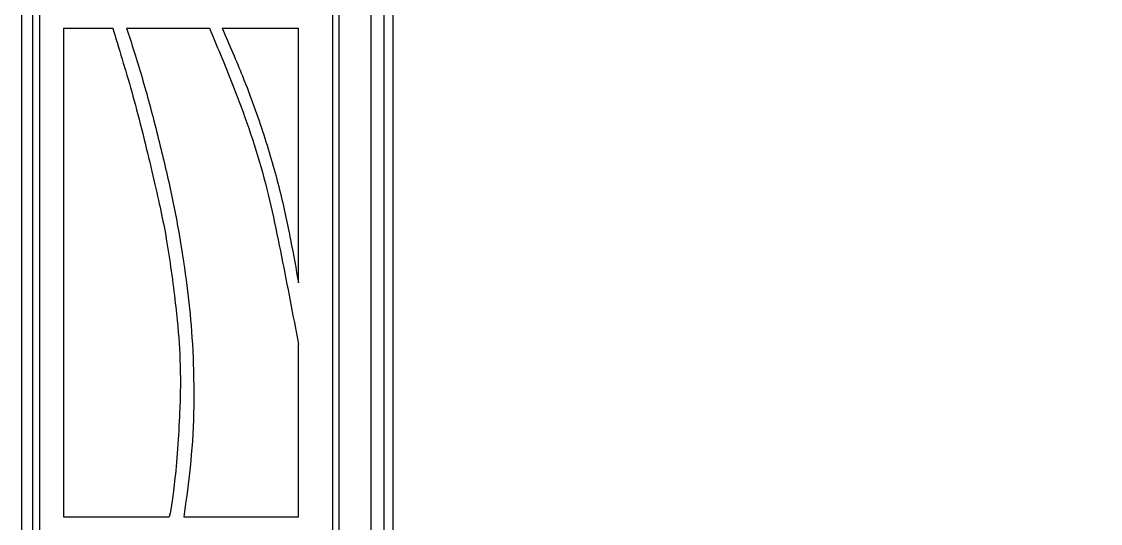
# Model space of a CAD drawing. Extents: x 0 to 80.9, y -7.4 to 60.
# Drawn here: x 0 to 19.25, y 21.08 to 30.04 of the extents above; entities that cross this region are included whole.
import ezdxf

# ---------------------------------------------------------------- set-up
doc = ezdxf.new("R2010")
doc.units = 0
doc.header["$MEASUREMENT"] = 0
doc.layers.add('LAYER_1', color=7, linetype='CONTINUOUS')

msp = doc.modelspace()

# ---------------------------------------------------------------- linework, layer by layer
at = {"layer": 'LAYER_1'}
for points in [[(0, 0), (38.497, 0), (38.497, 60.005), (0, 60.005), (0, 0)], [(0.196, 11.512), (5.665, 11.512), (5.665, 48.6), (0.196, 48.6), (0.196, 11.512)], [(0.322, 11.637), (5.554, 11.637), (5.554, 48.474), (0.322, 48.474), (0.322, 11.637)]]:
    msp.add_lwpolyline(points, close=True, dxfattribs=at)
for points in [[(6.237, 10.787), (6.237, 10.787), (6.237, 49.409), (6.237, 49.409)], [(6.468, 10.542), (6.468, 10.542), (6.468, 49.409), (6.468, 49.409)], [(6.623, 49.254), (6.623, 49.254), (6.623, 10.366), (6.623, 10.366)], [(0.75, 29.923), (0.75, 29.923), (0.75, 21.199), (0.75, 21.199)], [(0.75, 29.923), (0.75, 29.923), (1.626, 29.923), (1.626, 29.923)], [(1.873, 29.923), (1.873, 29.923), (3.35, 29.923), (3.35, 29.923)], [(3.579, 29.923), (3.579, 29.923), (4.941, 29.923), (4.941, 29.923)], [(4.941, 25.374), (4.941, 25.374), (4.941, 29.923), (4.941, 29.923)], [(4.941, 21.199), (4.941, 21.199), (4.941, 24.277), (4.941, 24.277)], [(0.75, 21.199), (0.75, 21.199), (2.636, 21.199), (2.636, 21.199)], [(2.893, 21.199), (2.893, 21.199), (4.941, 21.199), (4.941, 21.199)]]:
    msp.add_open_spline(points, degree=3, dxfattribs=at)
for points, knots in [([(1.626, 29.923), (1.654, 29.832), (1.681, 29.741), (1.709, 29.649), (1.709, 29.649), (1.822, 29.279), (1.937, 28.904), (2.053, 28.466), (2.053, 28.466), (2.17, 28.028), (2.287, 27.526), (2.378, 27.132), (2.378, 27.132), (2.469, 26.738), (2.533, 26.451), (2.594, 26.089), (2.594, 26.089), (2.655, 25.728), (2.711, 25.29), (2.75, 24.951), (2.75, 24.951), (2.789, 24.611), (2.81, 24.368), (2.822, 24.101), (2.822, 24.101), (2.835, 23.833), (2.839, 23.54), (2.823, 23.141), (2.823, 23.141), (2.807, 22.741), (2.772, 22.235), (2.737, 21.894), (2.737, 21.894), (2.703, 21.552), (2.669, 21.376), (2.636, 21.199)], [0, 0, 0, 0, 0.1, 0.1, 0.1, 0.1, 0.2, 0.2, 0.2, 0.2, 0.3, 0.3, 0.3, 0.3, 0.4, 0.4, 0.4, 0.4, 0.5, 0.5, 0.5, 0.5, 0.6, 0.6, 0.6, 0.6, 0.7, 0.7, 0.7, 0.7, 0.8, 0.8, 0.8, 0.8, 1, 1, 1, 1]), ([(1.873, 29.923), (1.919, 29.781), (1.965, 29.641), (2.009, 29.501), (2.009, 29.501), (2.105, 29.195), (2.195, 28.888), (2.281, 28.568), (2.281, 28.568), (2.368, 28.248), (2.452, 27.915), (2.528, 27.594), (2.528, 27.594), (2.605, 27.273), (2.674, 26.964), (2.734, 26.655), (2.734, 26.655), (2.795, 26.347), (2.847, 26.039), (2.89, 25.751), (2.89, 25.751), (2.933, 25.462), (2.966, 25.192), (2.995, 24.921), (2.995, 24.921), (3.023, 24.651), (3.046, 24.379), (3.059, 24.04), (3.059, 24.04), (3.073, 23.701), (3.077, 23.295), (3.066, 22.936), (3.066, 22.936), (3.054, 22.576), (3.027, 22.262), (2.996, 21.98), (2.996, 21.98), (2.964, 21.699), (2.929, 21.449), (2.893, 21.199)], [0, 0, 0, 0, 0.090909, 0.090909, 0.090909, 0.090909, 0.181818, 0.181818, 0.181818, 0.181818, 0.272727, 0.272727, 0.272727, 0.272727, 0.363636, 0.363636, 0.363636, 0.363636, 0.454545, 0.454545, 0.454545, 0.454545, 0.545455, 0.545455, 0.545455, 0.545455, 0.636364, 0.636364, 0.636364, 0.636364, 0.727273, 0.727273, 0.727273, 0.727273, 0.818182, 0.818182, 0.818182, 0.818182, 1, 1, 1, 1]), ([(3.35, 29.923), (3.483, 29.61), (3.612, 29.3), (3.74, 28.976), (3.74, 28.976), (3.93, 28.493), (4.118, 27.979), (4.269, 27.45), (4.269, 27.45), (4.419, 26.92), (4.532, 26.377), (4.638, 25.846), (4.638, 25.846), (4.744, 25.314), (4.842, 24.796), (4.941, 24.277)], [0, 0, 0, 0, 0.2, 0.2, 0.2, 0.2, 0.4, 0.4, 0.4, 0.4, 0.6, 0.6, 0.6, 0.6, 1, 1, 1, 1]), ([(3.579, 29.923), (3.71, 29.619), (3.833, 29.334), (3.939, 29.071), (3.939, 29.071), (4.093, 28.689), (4.212, 28.352), (4.32, 28.019), (4.32, 28.019), (4.427, 27.685), (4.524, 27.355), (4.603, 27.038), (4.603, 27.038), (4.682, 26.721), (4.745, 26.418), (4.799, 26.143), (4.799, 26.143), (4.852, 25.868), (4.897, 25.621), (4.941, 25.374)], [0, 0, 0, 0, 0.166667, 0.166667, 0.166667, 0.166667, 0.333333, 0.333333, 0.333333, 0.333333, 0.5, 0.5, 0.5, 0.5, 0.666667, 0.666667, 0.666667, 0.666667, 1, 1, 1, 1])]:
    msp.add_open_spline(points, degree=3, knots=knots, dxfattribs=at)

doc.saveas('drawing.dxf')
